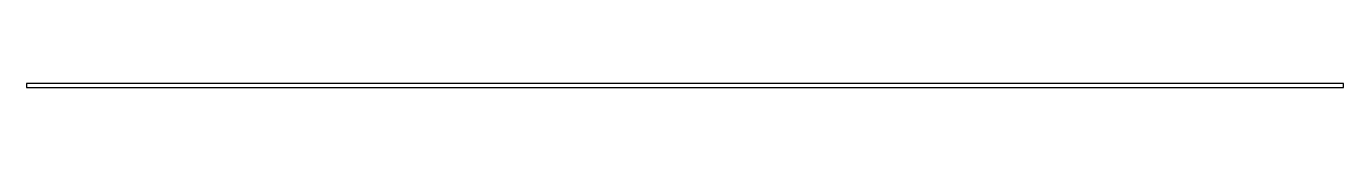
# Model space of a CAD drawing. Header units: millimetres. Extents: x -928 to 928, y 0 to 6.
import ezdxf

# ---------------------------------------------------------------- set-up
doc = ezdxf.new("R2010")
doc.units = ezdxf.units.MM

msp = doc.modelspace()

# ---------------------------------------------------------------- linework, layer by layer
at = {"color": 7, "linetype": 'Continuous', "lineweight": 25}
for p, q in [((928, 6), (-928, 6)), ((-928, 6), (-928, 0)), ((-928, 0), (928, 0)), ((928, 0), (928, 6))]:
    msp.add_line(p, q, dxfattribs=at)

doc.saveas('drawing.dxf')
